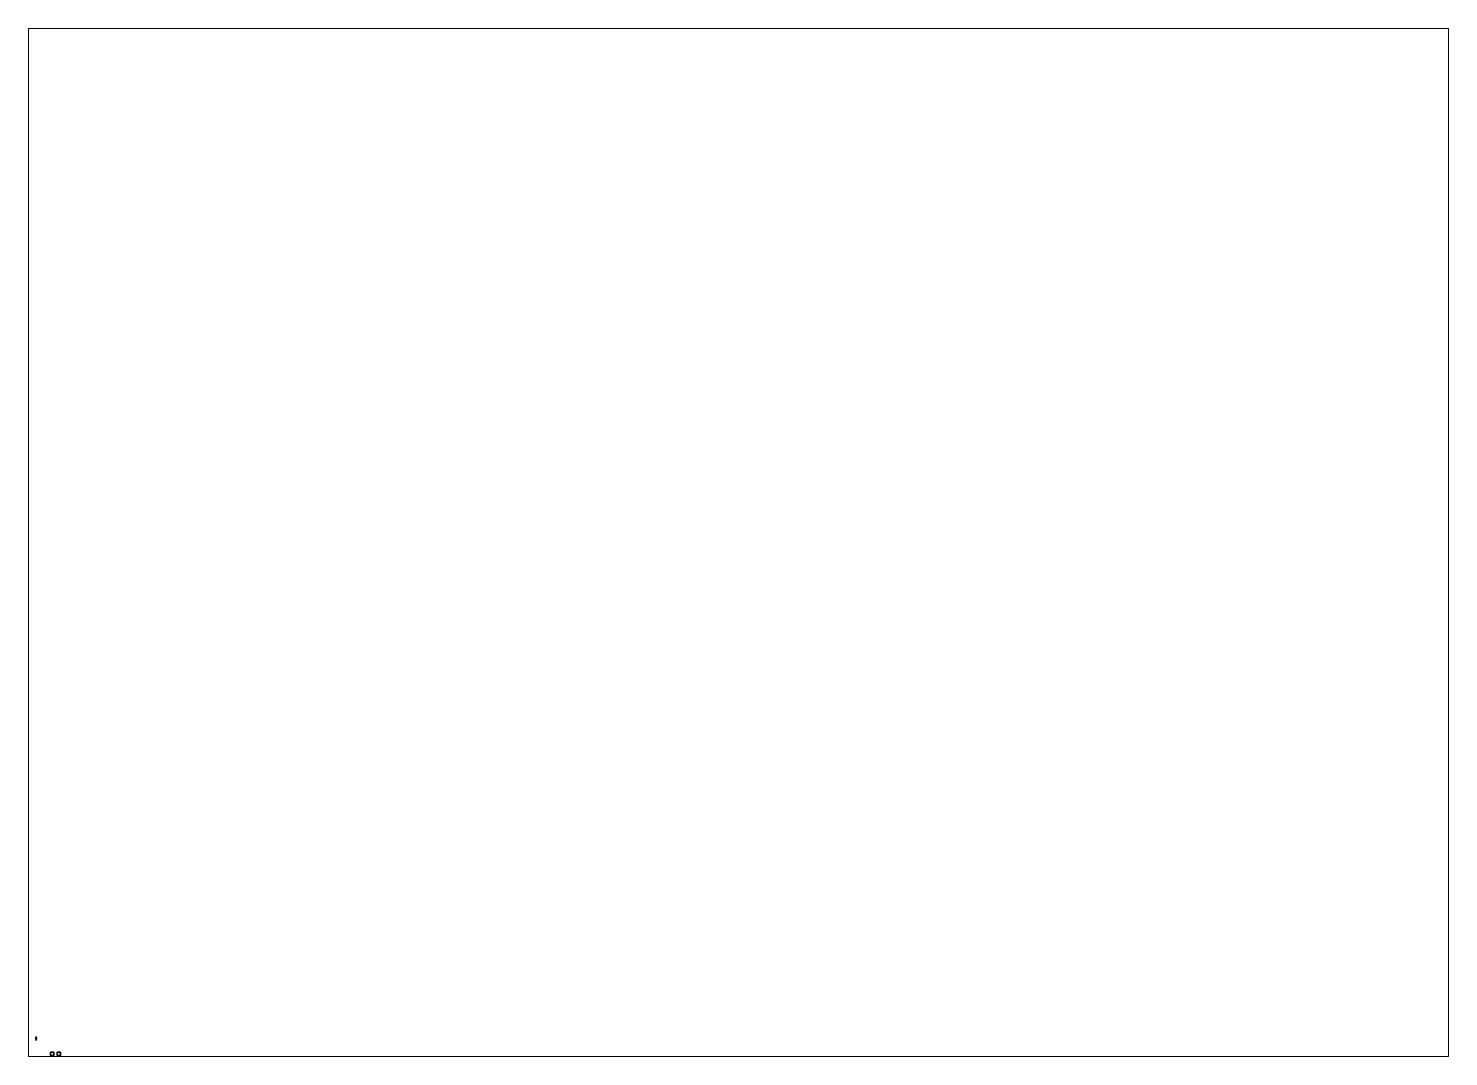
# Paper-space layout 'Layout1' of a CAD drawing. Header units: millimetres. Extents: x 28 to 251, y 20 to 181.
# The model-space entities are those that its viewports show. They can reach past a viewport. Long polylines and large blocks are cut down to what shows.
import ezdxf

# ---------------------------------------------------------------- set-up
doc = ezdxf.new("R2010")
doc.units = ezdxf.units.MM
for name, color, linetype in [('gun', 1, 'Continuous'), ('sleeve', 5, 'Continuous'), ('turret', 2, 'Continuous')]:
    doc.layers.add(name, color=color, linetype=linetype)

msp = doc.modelspace()

# ---------------------------------------------------------------- linework, layer by layer
for points in [[(5.25, -3.94, 1), (5.25, -3.94), (4.25, -3.94), (4.25, -3.94, 1)], [(5.25, -3.94), (5.25, -4.94), (4.25, -4.94), (4.25, -3.94)], [(4.25, -3.94), (4.25, -4.94), (4.25, -4.94, 1), (4.25, -3.94, 1)], [(4.25, -3.94, 1), (4.25, -4.94, 1), (5.25, -4.94, 1), (5.25, -3.94, 1)], [(5.25, -4.94, 1), (5.25, -4.94), (5.25, -3.94), (5.25, -3.94, 1)], [(7.25, -3.94), (7.25, -4.94), (6.25, -4.94), (6.25, -3.94)], [(6.25, -3.94), (6.25, -4.94), (7.25, -4.94), (7.25, -3.94)], [(4.25, -4.94, 1), (4.25, -4.94), (5.25, -4.94), (5.25, -4.94, 1)]]:
    msp.add_3dface(points)
at = {"layer": 'gun'}
for points in [[(-0.04, 0.07, 0.58), (-0.04, -0.02, 0.58), (-0.04, -0.02, 0.72), (-0.04, 0.07, 0.72)], [(-0.04, 0.07, 0.72), (-0.04, -0.02, 0.72), (0.04, -0.02, 0.72), (0.04, 0.07, 0.72)], [(0.04, 0.07, 0.58), (0.04, -0.02, 0.58), (-0.04, -0.02, 0.58), (-0.04, 0.07, 0.58)], [(-0.04, 0.07, 0.72), (-0.04, 0.07, 0.58), (-0.04, 0.07, 0.58), (-0.04, 0.07, 0.72)], [(-0.04, 0.11, 0.58), (-0.04, 0.07, 0.58), (-0.04, 0.07, 0.72), (-0.04, 0.11, 0.72)], [(0.04, 0.11, 0.58), (0.04, 0.07, 0.58), (-0.04, 0.07, 0.58), (-0.04, 0.11, 0.58)], [(0.04, 0.11, 0.72), (0.04, 0.11, 0.58), (-0.04, 0.11, 0.58), (-0.04, 0.11, 0.72)], [(-0.04, 0.11, 0.72), (-0.04, 0.07, 0.72), (0.04, 0.07, 0.72), (0.04, 0.11, 0.72)], [(-0.02, 0.11, 0.65), (0, 0.11, 0.67), (0, 0.78, 0.67), (-0.02, 0.78, 0.65)], [(0, 0.11, 0.63), (-0.02, 0.11, 0.65), (-0.02, 0.78, 0.65), (0, 0.78, 0.63)], [(-0.02, 0.54, 0.65), (0, 0.54, 0.67), (0, 0.66, 0.67), (-0.02, 0.66, 0.65)], [(0, 0.54, 0.62), (-0.02, 0.54, 0.65), (-0.02, 0.66, 0.65), (0, 0.66, 0.62)], [(0, 0.66, 0.67), (0.03, 0.66, 0.65), (0, 0.66, 0.62), (-0.02, 0.66, 0.65)], [(-0.02, 0.54, 0.65), (0, 0.54, 0.62), (0.03, 0.54, 0.65), (0, 0.54, 0.67)], [(0, 0.11, 0.67), (0.02, 0.11, 0.65), (0.02, 0.78, 0.65), (0, 0.78, 0.67)], [(0.02, 0.11, 0.65), (0, 0.11, 0.63), (0, 0.78, 0.63), (0.02, 0.78, 0.65)], [(0, 0.54, 0.67), (0.03, 0.54, 0.65), (0.03, 0.66, 0.65), (0, 0.66, 0.67)], [(0.03, 0.54, 0.65), (0, 0.54, 0.62), (0, 0.66, 0.62), (0.03, 0.66, 0.65)], [(0.04, 0.07, 0.72), (0.04, 0.07, 0.58), (0.04, 0.11, 0.58), (0.04, 0.11, 0.72)], [(0.04, -0.02, 0.72), (0.04, -0.02, 0.58), (0.04, 0.07, 0.58), (0.04, 0.07, 0.72)], [(0.04, 0.07, 0.72), (0.04, 0.07, 0.58), (0.04, 0.07, 0.58), (0.04, 0.07, 0.72)], [(-0.04, -0.02, 0.72), (-0.04, -0.02, 0.58), (-0.04, -0.02, 0.58), (-0.04, -0.02, 0.72)], [(0.04, -0.02, 0.58), (0.04, -0.39, 0.58), (-0.04, -0.39, 0.58), (-0.04, -0.02, 0.58)], [(-0.04, -0.02, 0.58), (-0.04, -0.39, 0.58), (-0.04, -0.39, 0.72), (-0.04, -0.02, 0.72)], [(-0.04, -0.02, 0.72), (-0.04, -0.39, 0.72), (0.04, -0.39, 0.72), (0.04, -0.02, 0.72)], [(-0.04, -0.39, 0.72), (-0.04, -0.39, 0.58), (0.04, -0.39, 0.58), (0.04, -0.39, 0.72)], [(0.04, -0.39, 0.72), (0.04, -0.39, 0.58), (0.04, -0.02, 0.58), (0.04, -0.02, 0.72)], [(0.04, -0.02, 0.72), (0.04, -0.02, 0.58), (0.04, -0.02, 0.58), (0.04, -0.02, 0.72)]]:
    msp.add_3dface(points, dxfattribs=at)
at = {"layer": 'sleeve'}
for points in [[(-0.32, 0.14, 0.45), (0.32, 0.14, 0.45), (0.32, 0.14, 0.6), (-0.32, 0.14, 0.6)], [(-0.32, 0.14, 0.6), (0.32, 0.14, 0.6), (0.32, 0.14, 0.45), (-0.32, 0.14, 0.45)], [(-0.32, 0.14, 0.6), (-0.05, 0.14, 0.6), (-0.05, 0.14, 0.85), (-0.32, 0.14, 0.85)], [(-0.32, 0.14, 0.85), (-0.05, 0.14, 0.85), (-0.05, 0.14, 0.6), (-0.32, 0.14, 0.6)], [(0.05, 0.07, 0.5), (0.05, -0.08, 0.5), (-0.16, -0.08, 0.5), (-0.16, 0.07, 0.5)], [(-0.16, 0.07, 0.5), (-0.16, -0.08, 0.5), (-0.16, -0.08, 0.66), (-0.16, 0.07, 0.66)], [(-0.16, 0.07, 0.66), (-0.16, -0.08, 0.66), (-0.05, -0.08, 0.66), (-0.05, 0.07, 0.66)], [(-0.05, 0.07, 0.66), (-0.05, 0.07, 0.5), (-0.16, 0.07, 0.5), (-0.16, 0.07, 0.66)], [(-0.05, 0.07, 0.5), (-0.05, 0.14, 0.5), (-0.05, 0.14, 0.56), (-0.05, 0.07, 0.56)], [(-0.05, 0.07, 0.56), (-0.05, 0.14, 0.56), (-0.05, 0.14, 0.5), (-0.05, 0.07, 0.5)], [(-0.05, 0.07, 0.56), (-0.05, -0.08, 0.56), (0.05, -0.08, 0.56), (0.05, 0.07, 0.56)], [(0.05, 0.07, 0.56), (0.05, 0.07, 0.5), (-0.05, 0.07, 0.5), (-0.05, 0.07, 0.56)], [(-0.05, -0.08, 0.66), (-0.05, -0.08, 0.56), (-0.05, 0.07, 0.56), (-0.05, 0.07, 0.66)], [(0.05, 0.14, 0.6), (0.32, 0.14, 0.6), (0.32, 0.14, 0.85), (0.05, 0.14, 0.85)], [(0.05, 0.14, 0.85), (0.32, 0.14, 0.85), (0.32, 0.14, 0.6), (0.05, 0.14, 0.6)], [(0.05, -0.08, 0.56), (0.05, 0.14, 0.56), (0.05, 0.14, 0.5), (0.05, -0.08, 0.5)], [(0.05, -0.08, 0.5), (0.05, 0.14, 0.5), (0.05, 0.14, 0.56), (0.05, -0.08, 0.56)], [(-0.16, -0.08, 0.66), (-0.16, -0.08, 0.5), (-0.05, -0.08, 0.5), (-0.05, -0.08, 0.66)], [(-0.05, -0.08, 0.56), (-0.05, -0.08, 0.5), (0.05, -0.08, 0.5), (0.05, -0.08, 0.56)]]:
    msp.add_3dface(points, dxfattribs=at)
at = {"layer": 'turret'}
for points in [[(-0.02, 0.03), (-0.03, 0), (-0.03, 0, 0.5), (-0.02, 0.03, 0.5)], [(-0.03, 0), (-0.02, -0.03), (-0.02, -0.03, 0.5), (-0.03, 0, 0.5)], [(0.01, 0.03), (-0.02, 0.03), (-0.02, 0.03, 0.5), (0.01, 0.03, 0.5)], [(0.03, 0), (0.01, 0.03), (0.01, 0.03, 0.5), (0.03, 0, 0.5)], [(0.01, -0.03), (0.03, 0), (0.03, 0, 0.5), (0.01, -0.03, 0.5)], [(-0.02, -0.03), (0.01, -0.03), (0.01, -0.03, 0.5), (-0.02, -0.03, 0.5)]]:
    msp.add_3dface(points, dxfattribs=at)

psp = doc.layouts.get("Layout1")

# ---------------------------------------------------------------- viewports
at = {"layer": '0'}
psp.add_viewport(center=(139.22, 100.81), size=(222.76, 161.29), view_center_point=(210, 148.5), view_height=307.4901, dxfattribs=at)

doc.saveas('drawing.dxf')
